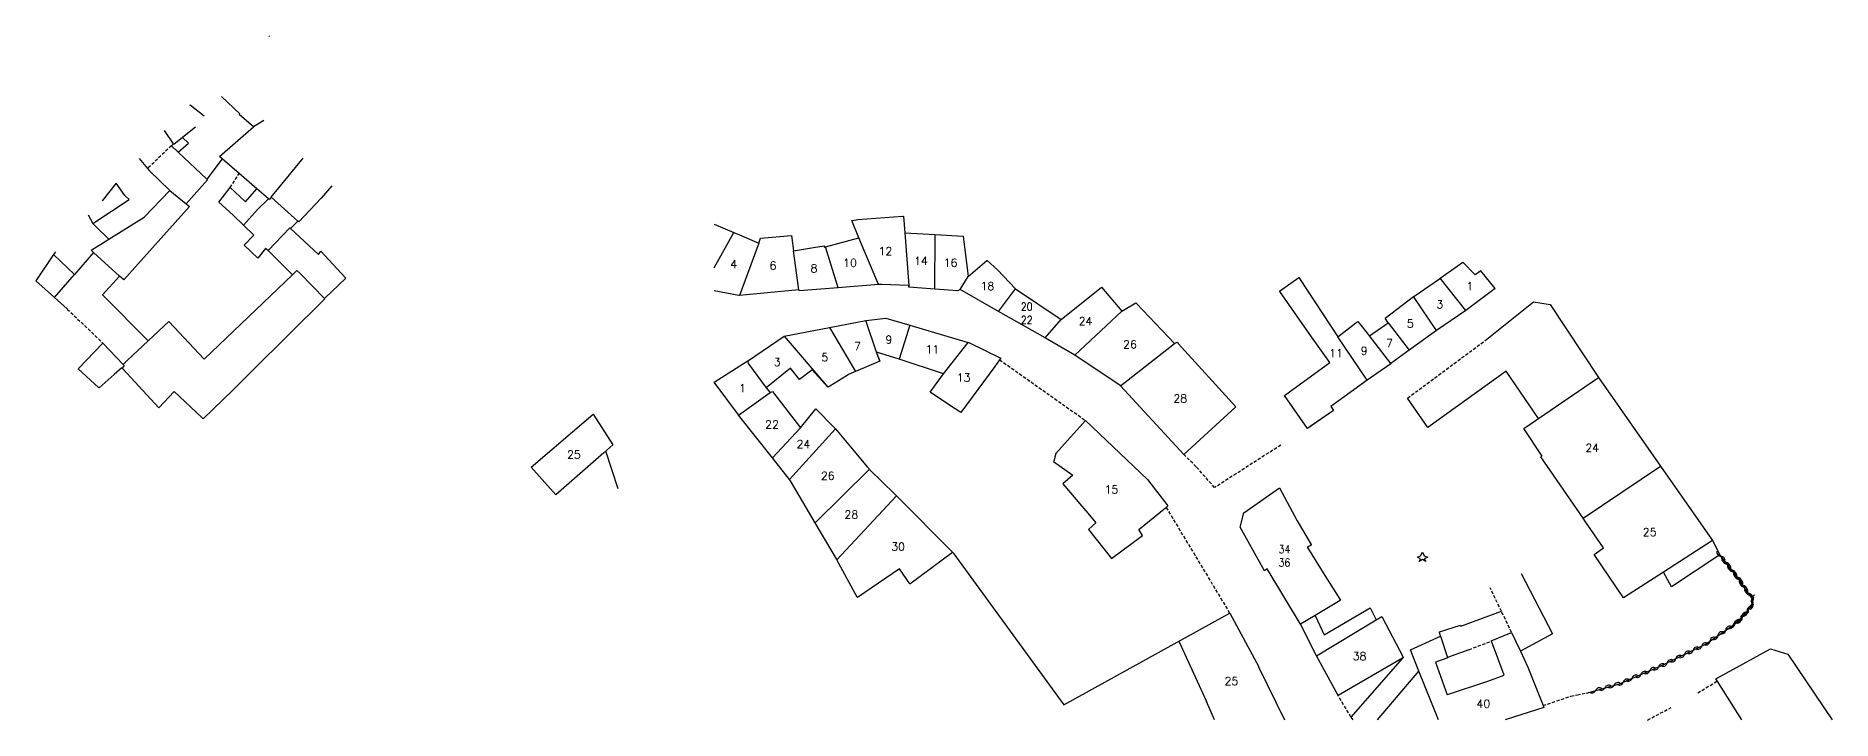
# Model space of a CAD drawing. Header units: millimetres. Extents: x 81015 to 82001, y 144000 to 145000.
# Drawn here: x 81015.5 to 81296, y 143999.9 to 144106.8 of the extents above; entities that cross this region are included whole.
import ezdxf
from ezdxf.enums import TextEntityAlignment as Align

# ---------------------------------------------------------------- set-up
doc = ezdxf.new("R2010")
doc.units = ezdxf.units.MM
doc.linetypes.add('DASHED', pattern=[0.75, 0.5, -0.25])
doc.layers.get('0').update_dxf_attribs({"linetype": 'CONTINUOUS'})
for name, color, linetype in [('W0014', 7, 'CONTINUOUS'), ('W0017', 7, 'CONTINUOUS'), ('W0100', 7, 'CONTINUOUS'), ('W0101', 7, 'CONTINUOUS'), ('W0104', 1, 'CONTINUOUS'), ('W0112', 1, 'DASHED'), ('W0303', 7, 'CONTINUOUS'), ('W0310', 3, 'CONTINUOUS'), ('W0991', 7, 'CONTINUOUS'), ('W1102', 7, 'CONTINUOUS')]:
    doc.layers.add(name, color=color, linetype=linetype)
doc.styles.get("Standard").update_dxf_attribs({"font": 'romans.shx', "width": 0.85})

# ---------------------------------------------------------------- blocks, each defined once
blk = doc.blocks.new('T303')
for p, q in [((-0.77, 0), (-0.28, 0.21)), ((-0.28, -0.21), (-0.77, 0)), ((-0.28, 0.21), (0, 0.83)), ((0, 0.83), (0.28, 0.21)), ((0.28, 0.21), (0.83, 0)), ((0.83, 0), (0.28, -0.21)), ((-0.49, -0.63), (-0.28, -0.21)), ((0, -0.35), (-0.49, -0.63)), ((0.56, -0.63), (0, -0.35)), ((0.28, -0.21), (0.56, -0.63))]:
    blk.add_line(p, q)
blk = doc.blocks.new('t310o')
at = {"color": 0, "linetype": 'Continuous'}
for centre, start, end in [((-0.5, 0.38), 216.8699, 323.1304), ((0.5, -0.37), 36.8699, 143.1303)]:
    blk.add_arc(centre, 0.625, start, end, dxfattribs=at)

msp = doc.modelspace()

# ---------------------------------------------------------------- linework, layer by layer
at = {"layer": 'W0014'}
msp.add_lwpolyline([(81220.85, 144000.42), (81221.13, 144000)], dxfattribs=at)
at = {"layer": 'W0017'}
for points in [[(81229.02, 144009.76), (81228.89, 144009.61), (81220.85, 144000.42)], [(81224.99, 144000), (81231.47, 144007.58)]]:
    msp.add_lwpolyline(points, dxfattribs=at)
at = {"layer": 'W0100'}
msp.add_lwpolyline([(81106.42, 144036.07), (81104.47, 144041.93)], dxfattribs=at)
at = {"layer": 'W0101'}
for points in [[(81049.46, 144092.59), (81047.19, 144094.51), (81047.32, 144094.63), (81044.45, 144097.3)], [(81041.72, 144094.22), (81039.57, 144095.98), (81039.53, 144096.01)], [(81040.38, 144092.53), (81038.37, 144090.92), (81037.03, 144089.84), (81036.95, 144089.93), (81035.55, 144092.03)], [(81052.19, 144081.6), (81051.95, 144081.21), (81051.81, 144081.33), (81049.98, 144082.91), (81047.2, 144085.29), (81044.54, 144087.58), (81044.15, 144087.92), (81049.46, 144092.59)], [(81027.98, 144083.76), (81027.98, 144083.76), (81025.82, 144081), (81025.82, 144081), (81025.82, 144081)], [(81061.69, 144083.38), (81059.99, 144081.42), (81056.51, 144077.73), (81056.36, 144077.86), (81052.19, 144081.6)], [(81121.39, 144077.37), (81124.44, 144076.08)], [(81143.99, 144075.25), (81142.91, 144077.94), (81143.01, 144077.96), (81143.85, 144078.13), (81150.84, 144078.63), (81150.96, 144078.64), (81151.19, 144076.01)], [(81124.44, 144076.08), (81125.36, 144075.7), (81128.37, 144074.43)], [(81128.37, 144074.43), (81128.62, 144075.17), (81133.46, 144075.61), (81133.79, 144073.19)], [(81138.8, 144073.86), (81143.99, 144075.25)], [(81151.19, 144076.01), (81155.92, 144075.75)], [(81155.92, 144075.75), (81160.26, 144075.5), (81161.04, 144069.21)], [(81018.51, 144073.05), (81018.23, 144072.63), (81015.47, 144068.54)], [(81133.79, 144073.19), (81136.88, 144073.73), (81138.55, 144074.02), (81138.55, 144073.97), (81138.57, 144073.8), (81138.8, 144073.86)], [(81161.04, 144069.21), (81163.98, 144071.72), (81164.03, 144071.68), (81165.62, 144070.27)], [(81234.77, 144068.94), (81238.31, 144071.46)], [(81168.43, 144067.29), (81165.62, 144070.27)], [(81214.04, 144045.47), (81210.45, 144050.64), (81217.55, 144055.77), (81214.7, 144059.81), (81209.74, 144066.86), (81209.68, 144066.93), (81212.71, 144069.05), (81212.81, 144068.9), (81218.79, 144059.81)], [(81230.62, 144066.07), (81230.68, 144066.11), (81234.65, 144068.85), (81234.77, 144068.94)], [(81015.47, 144068.54), (81018.36, 144065.93), (81020.33, 144064.16), (81020.36, 144064.13)], [(81125.35, 144066.23), (81125.27, 144066.24), (81121.39, 144066.97)], [(81134.59, 144067.13), (81125.35, 144066.23)], [(81140.74, 144067.43), (81134.65, 144066.95), (81134.59, 144067.13)], [(81147.08, 144067.98), (81140.74, 144067.43)], [(81151.8, 144067.67), (81151.79, 144067.78), (81151.73, 144067.78), (81147.58, 144067.96), (81147.08, 144067.98)], [(81155.83, 144067.24), (81151.79, 144067.54), (81151.8, 144067.67)], [(81159.81, 144067.19), (81159.45, 144066.97), (81155.83, 144067.24)], [(81165.79, 144063.72), (81159.81, 144067.19)], [(81168.43, 144067.29), (81175.57, 144062.5)], [(81175.57, 144062.5), (81181.9, 144067.55)], [(81181.9, 144067.55), (81185.07, 144063.79)], [(81226.66, 144061.99), (81226.17, 144062.72), (81230.62, 144066.07)], [(81243.35, 144067.35), (81238.77, 144063.91)], [(81173.1, 144059.62), (81165.79, 144063.72)], [(81185.07, 144063.79), (81187.25, 144065.09), (81187.33, 144065), (81187.36, 144064.97), (81193.3, 144058.74)], [(81238.77, 144063.91), (81234.23, 144060.78)], [(81132.31, 144059.9), (81139.43, 144061.26)], [(81132.31, 144059.9), (81139.43, 144061.26)], [(81139.43, 144061.26), (81145.1, 144062.33)], [(81145.1, 144062.33), (81148.21, 144062.72), (81151.95, 144061.61)], [(81151.95, 144061.61), (81161.07, 144058.91)], [(81218.79, 144059.81), (81221.62, 144061.98), (81221.9, 144062.19), (81222.57, 144061.34), (81223.72, 144059.9), (81223.76, 144059.93)], [(81223.76, 144059.93), (81226.66, 144061.99)], [(81234.23, 144060.78), (81229.94, 144057.68)], [(81126.6, 144056), (81132.31, 144059.9)], [(81150.26, 144056.28), (81146.76, 144057.41), (81146.68, 144057.43), (81147.24, 144055.97)], [(81161.07, 144058.91), (81161.16, 144058.88), (81166.16, 144056.46)], [(81177.73, 144056.95), (81173.15, 144059.6), (81173.1, 144059.62)], [(81193.3, 144058.74), (81193.71, 144058.93), (81193.87, 144058.75), (81202.86, 144048.88), (81194.74, 144041.41)], [(81229.94, 144057.68), (81227.09, 144055.6)], [(81125.21, 144047.55), (81125.18, 144047.59), (81121.41, 144052.72), (81126.56, 144055.97), (81126.6, 144056)], [(81139.17, 144051.93), (81136.69, 144054.61), (81136.65, 144054.58), (81134.72, 144053.13), (81133.3, 144054.91), (81129.51, 144051.8)], [(81147.24, 144055.97), (81143.49, 144054.37)], [(81157.2, 144054.03), (81150.26, 144056.28)], [(81166.16, 144056.46), (81165.98, 144056.21), (81165.95, 144056.18), (81165.21, 144055.17), (81159.89, 144047.96), (81158.16, 144049.12), (81155.11, 144051.16), (81155.78, 144052.07), (81157.2, 144054.03)], [(81184.84, 144052.14), (81184.79, 144052.18), (81177.73, 144056.95)], [(81227.09, 144055.6), (81227.05, 144055.58), (81223.4, 144053.04)], [(81129.51, 144051.8), (81130.1, 144051.15), (81130.16, 144051.08)], [(81143.49, 144054.37), (81142.38, 144053.89), (81142.18, 144053.77), (81139.44, 144052.09), (81139.17, 144051.93)], [(81194.74, 144041.41), (81184.84, 144052.14)], [(81223.4, 144053.04), (81217.72, 144048.93), (81218.11, 144048.26), (81214.04, 144045.47)], [(81223.4, 144053.04), (81217.72, 144048.93), (81218.11, 144048.26), (81214.48, 144045.77)], [(81257.09, 144031.48), (81250.52, 144041.04), (81250.71, 144041.17), (81247.86, 144045.47), (81250.13, 144047.02), (81259.51, 144053.43)], [(81259.51, 144053.43), (81269.21, 144039.57)], [(81130.16, 144051.08), (81130.51, 144051.26), (81134.9, 144045.57)], [(81248.3, 144045.77), (81250.13, 144047.02), (81255.62, 144050.77)], [(81102.47, 144047.69), (81105.58, 144042.9)], [(81130.48, 144040.92), (81125.21, 144047.55)], [(81134.9, 144045.57), (81137.27, 144048.56), (81137.47, 144048.36), (81139.89, 144045.91), (81140.35, 144045.43)], [(81179.39, 144046.72), (81174.75, 144041.59), (81174.43, 144040.37), (81174.41, 144040.3), (81177.41, 144038.21), (81175.84, 144036.85), (81178.8, 144033.37), (81179.73, 144032.27), (81181.01, 144030.77), (81179.84, 144029.73), (81183.46, 144025.18), (81188.27, 144028.77), (81187.69, 144029.69), (81191.9, 144033.1), (81191.98, 144033.16), (81192.26, 144033.39)], [(81179.39, 144046.72), (81189.08, 144037.51), (81192.26, 144033.39)], [(81140.35, 144045.43), (81142.71, 144042.61), (81145.34, 144039.46), (81145.64, 144039.11)], [(81105.58, 144042.9), (81104.15, 144041.66), (81096.68, 144035.12), (81092.79, 144039.44)], [(81133.17, 144037.53), (81130.48, 144040.92)], [(81145.64, 144039.11), (81145.69, 144039.04), (81149.56, 144035.25), (81149.85, 144034.96)], [(81269.21, 144039.57), (81277.32, 144027.98)], [(81137.17, 144030.75), (81133.32, 144037.28), (81133.17, 144037.53)], [(81149.85, 144034.96), (81149.92, 144034.89), (81158.64, 144026.17)], [(81212.99, 144014.92), (81207.77, 144023.57), (81207.32, 144023.25), (81203.54, 144030.08), (81204.12, 144032.29), (81209.68, 144036.23)], [(81209.68, 144036.23), (81212.46, 144031.08), (81214.61, 144027.34), (81214.64, 144027.28), (81214.01, 144026.89), (81214.07, 144026.91), (81216.78, 144022.54), (81219.19, 144018.65), (81219.16, 144018.63), (81215.28, 144016.3), (81212.99, 144014.92)], [(81140.55, 144024.99), (81140.49, 144025.1), (81137.17, 144030.75)], [(81277.32, 144027.98), (81269.67, 144023.05), (81263.43, 144019.03), (81258.83, 144025.8), (81260.28, 144026.85), (81257.39, 144031.05), (81257.09, 144031.48)], [(81143.76, 144019.1), (81143.73, 144019.15), (81140.55, 144024.99)], [(81158.64, 144026.17), (81158.8, 144025.95), (81158.83, 144025.91), (81176, 144002.33), (81201.16, 144016.22)], [(81201.16, 144016.22), (81201.91, 144016.64)], [(81201.91, 144016.64), (81206.44, 144008.25), (81206.43, 144008.28), (81210.48, 144000)], [(81215.44, 144009.97), (81224.79, 144015.58), (81225.68, 144016.1), (81229.02, 144009.76), (81229.05, 144009.7), (81228.89, 144009.61), (81218.83, 144003.76)], [(81234.53, 144000), (81231.47, 144007.58), (81230.12, 144010.93), (81234.85, 144013.04), (81235.94, 144009.7), (81235.95, 144009.67), (81234.05, 144008.99), (81235.86, 144003.9), (81235.91, 144003.92)], [(81242.23, 144006.03), (81244.79, 144006.98), (81242.77, 144012.27), (81242.75, 144012.34), (81245.94, 144013.63), (81247.3, 144010.71), (81248.46, 144008.21), (81250.84, 144002.21), (81250.96, 144001.92)], [(81218.83, 144003.76), (81215.44, 144009.97)], [(81277.85, 144006.39), (81286.35, 144011.06), (81289.05, 144010.25), (81295.98, 144000)], [(81235.91, 144003.92), (81242.23, 144006.03)], [(81281.91, 144000), (81278.06, 144006.05), (81277.85, 144006.39)], [(81199.51, 144000), (81198.27, 144002.84)], [(81250.96, 144001.92), (81244.91, 144000)]]:
    msp.add_lwpolyline(points, dxfattribs=at)
msp.add_lwpolyline([(81052.19, 144081.6), (81052.19, 144081.6)], close=True, dxfattribs=at)
msp.add_lwpolyline([(81052.19, 144081.6), (81052.19, 144081.6)], close=True, dxfattribs=at)
at = {"layer": 'W0104'}
for points in [[(81036.62, 144089.62), (81037.69, 144088.61)], [(81037.69, 144088.61), (81039.28, 144090.04), (81038.37, 144090.92)], [(81037.69, 144088.61), (81042.14, 144084.41)], [(81031.61, 144087.62), (81032.91, 144086.07), (81033.23, 144085.69), (81036.37, 144082.61)], [(81044.54, 144087.58), (81042.14, 144084.41)], [(81024.33, 144077.47), (81030.01, 144081.24), (81029.37, 144081.83), (81027.98, 144083.76)], [(81042.14, 144084.41), (81042.26, 144084.3), (81038.93, 144080.54)], [(81047.88, 144077.21), (81046.27, 144078.78), (81044.04, 144080.81), (81045.8, 144083.08), (81048.17, 144080.9), (81048.2, 144080.88), (81049.98, 144082.91)], [(81047.88, 144077.21), (81050.09, 144079.67), (81051.81, 144081.33)], [(81023.6, 144078.84), (81024.33, 144077.47), (81024.81, 144077), (81026.85, 144075.04)], [(81051.76, 144073.26), (81051.34, 144073.6), (81050.14, 144072.09), (81048.01, 144074.08), (81049.52, 144075.65), (81047.88, 144077.21)], [(81056.36, 144077.86), (81055.23, 144076.71)], [(81055.54, 144069.49), (81051.76, 144073.26), (81055.13, 144076.8), (81055.23, 144076.71), (81059.61, 144072.66)], [(81021.47, 144069.53), (81018.23, 144072.63)], [(81024.48, 144072.94), (81021.47, 144069.53)], [(81059.61, 144072.66), (81059.94, 144073.14), (81063.78, 144069.05), (81063.87, 144068.95), (81060.55, 144065.79)], [(81059.61, 144072.66), (81059.61, 144072.66)], [(81018.36, 144065.93), (81021.47, 144069.53)], [(81028.52, 144069.28), (81025.88, 144066.32)], [(81029.08, 144055.48), (81029.71, 144056.07), (81033.01, 144059.16), (81036.24, 144062.19), (81041.73, 144056.31), (81055.54, 144069.49), (81056.24, 144070.16), (81056.71, 144069.69), (81060.55, 144065.79), (81060.6, 144065.73), (81049.31, 144054.54), (81046.27, 144051.53), (81041.58, 144047), (81041.38, 144047.18), (81037.07, 144051.23), (81034.64, 144048.69), (81029.04, 144054.79), (81028.96, 144054.88)], [(81025.88, 144066.32), (81033.01, 144059.16)], [(81241.82, 144059.22), (81249.37, 144065.24), (81251.97, 144064.81), (81259.51, 144053.43)], [(81028.96, 144054.88), (81028.89, 144054.96), (81027.7, 144053.9), (81025.33, 144051.8), (81025.25, 144051.87), (81022.08, 144054.8), (81025.91, 144058.8), (81029.08, 144055.48)], [(81250.13, 144047.02), (81245.07, 144054.45), (81232.84, 144045.65), (81229.7, 144050.23)], [(81277.32, 144027.98), (81278.46, 144025.73), (81270.93, 144020.77), (81269.67, 144023.05)], [(81247.45, 144022.83), (81252.32, 144013.41), (81247.3, 144010.71)], [(81215.28, 144016.3), (81216.65, 144013.28), (81223.82, 144017.48), (81224.79, 144015.58)], [(81234.85, 144013.04), (81234.67, 144013.73), (81237.95, 144014.79), (81237.98, 144014.61), (81244.35, 144016.93)], [(81215.44, 144009.97), (81212.99, 144014.92)], [(81239.27, 144010.94), (81235.94, 144009.7)]]:
    msp.add_lwpolyline(points, dxfattribs=at)
msp.add_lwpolyline([(81029.19, 144068.67), (81028.52, 144069.28), (81024.48, 144072.94), (81024.07, 144073.31), (81026.85, 144075.04), (81032.39, 144078.49), (81036.37, 144082.61), (81038.93, 144080.54), (81039.44, 144080.12)], close=True, dxfattribs=at)
at = {"layer": 'W0112'}
for points in [[(81036.95, 144089.93), (81036.62, 144089.62), (81032.91, 144086.07)], [(81045.8, 144083.08), (81047.2, 144085.29)], [(81020.36, 144064.13), (81025.91, 144058.8)], [(81229.7, 144050.23), (81241.82, 144059.22)], [(81229.7, 144050.23), (81241.82, 144059.22)], [(81165.98, 144056.21), (81179.39, 144046.72)], [(81209.89, 144042.88), (81199.55, 144036.25), (81196.67, 144039.51), (81194.74, 144041.41)], [(81191.98, 144033.16), (81201.91, 144016.64)], [(81245.94, 144013.63), (81244.35, 144016.93), (81242.57, 144020.62)], [(81239.27, 144010.94), (81242.77, 144012.27)], [(81250.84, 144002.21), (81255.2, 144003.68), (81256.21, 144003.88), (81257.62, 144004.17)], [(81275, 144004.18), (81278.06, 144006.05)], [(81220.85, 144000.42), (81218.83, 144003.76)], [(81267.16, 143999.95), (81270.87, 144001.91)]]:
    msp.add_lwpolyline(points, dxfattribs=at)
at = {"layer": 'W0310'}
for points in [[(81257.62, 144004.17), (81262.76, 144005.63), (81269.6, 144008.56), (81276.31, 144011.85), (81279.84, 144014.32), (81281.43, 144015.44), (81283.31, 144017.59), (81283.64, 144018.72), (81282.47, 144020.41), (81281.47, 144021.89), (81278.46, 144025.73)], [(81279.62, 144014.17), (81279.84, 144014.32), (81281.43, 144015.44), (81283.31, 144017.59), (81283.64, 144018.72), (81282.47, 144020.41), (81281.47, 144021.89), (81278.46, 144025.73)]]:
    msp.add_lwpolyline(points, dxfattribs=at)
at = {"layer": 'W1102'}
for points in [[(81051.85, 144106.66), (81051.94, 144106.77)], [(81051.04, 144093.59), (81049.46, 144092.59)], [(81052.19, 144081.6), (81057.19, 144087.66)], [(81121.39, 144070.56), (81124.44, 144076.08)], [(81128.37, 144074.43), (81125.35, 144066.23)], [(81147.08, 144067.98), (81143.99, 144075.25)], [(81151.19, 144076.01), (81151.79, 144067.78), (81151.8, 144067.67)], [(81155.83, 144067.24), (81155.92, 144075.75)], [(81134.59, 144067.13), (81133.79, 144073.19)], [(81140.74, 144067.43), (81138.8, 144073.86)], [(81243.35, 144067.35), (81241.13, 144070.08), (81240.24, 144069.46), (81238.31, 144071.46)], [(81159.81, 144067.19), (81161.04, 144069.21)], [(81238.77, 144063.91), (81234.77, 144068.94)], [(81165.79, 144063.72), (81168.43, 144067.29)], [(81234.23, 144060.78), (81230.62, 144066.07)], [(81177.73, 144056.95), (81185.07, 144063.79)], [(81139.43, 144061.26), (81143.49, 144054.37)], [(81147.24, 144055.97), (81146.76, 144057.41), (81145.1, 144062.33)], [(81151.95, 144061.61), (81150.26, 144056.28)], [(81173.1, 144059.62), (81175.57, 144062.5)], [(81226.66, 144061.99), (81229.94, 144057.68)], [(81132.31, 144059.9), (81139.17, 144051.93)], [(81157.2, 144054.03), (81161.07, 144058.91)], [(81184.84, 144052.14), (81193.3, 144058.74)], [(81223.4, 144053.04), (81218.79, 144059.81)], [(81223.4, 144053.04), (81218.79, 144059.81)], [(81227.09, 144055.6), (81223.76, 144059.93)], [(81029.08, 144055.48), (81029.24, 144055.29), (81028.96, 144054.88)], [(81126.6, 144056), (81126.76, 144055.55), (81129.51, 144051.8)], [(81125.21, 144047.55), (81130.16, 144051.08)], [(81092.79, 144039.44), (81102.47, 144047.69)], [(81130.48, 144040.92), (81134.9, 144045.57)], [(81133.17, 144037.53), (81140.35, 144045.43)], [(81137.17, 144030.75), (81145.64, 144039.11)], [(81257.09, 144031.48), (81269.21, 144039.57)], [(81140.55, 144024.99), (81149.85, 144034.96)], [(81151.97, 144021.22), (81158.64, 144026.17)], [(81151.97, 144021.22), (81150.36, 144023.54), (81143.76, 144019.1)], [(81193.96, 144012.25), (81198.27, 144002.84)]]:
    msp.add_lwpolyline(points, dxfattribs=at)

# ---------------------------------------------------------------- block references
at = {"layer": 'W0303'}
msp.add_blockref('T303', (81232, 144025.36), dxfattribs=at)
at = {"layer": 'W0310'}
for p, rotation in [((81278.63, 144025.52), 128.0265185275432), ((81279.37, 144024.57), 128.0265185275432), ((81279.55, 144024.34), 128.0265185275432), ((81280.29, 144023.39), 128.0265185275432), ((81280.47, 144023.16), 128.0265185275432), ((81281.22, 144022.21), 128.0265185275432), ((81281.4, 144021.97), 128.0265185275432), ((81282.08, 144020.98), 124.1881244703519), ((81282.25, 144020.74), 124.1881244703519), ((81282.93, 144019.75), 124.8135221220651), ((81283.1, 144019.5), 124.8135221220651), ((81283.49, 144018.2), 73.61592108773567), ((81283.57, 144018.48), 73.61592108773567), ((81280.6, 144014.86), 35.06450975942619), ((81280.84, 144015.03), 35.06450975942619), ((81281.75, 144015.81), 48.80087695134019), ((81281.95, 144016.03), 48.80087695134019), ((81282.74, 144016.94), 48.80087695134019), ((81282.93, 144017.16), 48.80087695134019), ((81276.92, 144012.27), 35.0552244637167), ((81278.15, 144013.14), 35.0552244637167), ((81279.37, 144014), 35.0552244637167), ((81271.59, 144009.53), 26.11931203525662), ((81272.94, 144010.19), 26.11931203525662), ((81274.28, 144010.85), 26.11931203525662), ((81275.63, 144011.51), 26.11931203525662), ((81264.74, 144006.48), 23.20364885039036), ((81266.12, 144007.07), 23.20364885039036), ((81267.5, 144007.66), 23.20364885039036), ((81268.88, 144008.25), 23.20364885039036), ((81270.24, 144008.87), 26.11931203525662), ((81259.06, 144004.58), 15.82177107805558), ((81260.51, 144004.99), 15.82177107805558), ((81261.95, 144005.4), 15.82177107805558), ((81263.36, 144005.88), 23.20364885039036)]:
    msp.add_blockref('t310o', p, dxfattribs=dict(at, rotation=rotation))

# ---------------------------------------------------------------- texts
at = {"layer": 'W0991'}
for s, p in [('4', (81124.44, 144071.15)), ('6', (81130.58, 144070.92)), ('10', (81142.61, 144071.34)), ('12', (81148.14, 144073.16)), ('14', (81153.69, 144071.63)), ('16', (81158.32, 144071.36)), ('8', (81136.98, 144070.48)), ('18', (81164.07, 144067.72)), ('1', (81239.42, 144067.69)), ('3', (81234.73, 144064.86)), ('24', (81179.39, 144062.25)), ('5', (81230.12, 144061.87)), ('7', (81143.79, 144058.35)), ('9', (81148.67, 144059.35)), ('11', (81155.48, 144057.82)), ('26', (81186.33, 144058.61)), ('11', (81218.51, 144057.26)), ('9', (81222.91, 144057.61)), ('7', (81226.86, 144058.8)), ('3', (81131.22, 144055.85)), ('5', (81138.67, 144056.59)), ('1', (81125.82, 144051.77)), ('13', (81160.35, 144053.43)), ('28', (81194.18, 144050.17)), ('28', (81194.18, 144050.17)), ('22', (81130.43, 144046.09)), ('24', (81135.34, 144043.05)), ('25', (81099.48, 144041.41)), ('24', (81258.52, 144042.45)), ('26', (81139.14, 144038.09)), ('15', (81183.44, 144035.95)), ('28', (81142.81, 144032.05)), ('25', (81267.5, 144029.3)), ('30', (81150.12, 144027.03)), ('38', (81222.19, 144009.93)), ('25', (81202.17, 144006.03)), ('40', (81241.52, 144002.5))]:
    msp.add_text(s, height=1.25, dxfattribs=at).set_placement(p, align=Align.MIDDLE_CENTER)
at = {"layer": 'W0991', "char_height": 1.25, "attachment_point": 5}
for s, insert in [('20\\P22', (81170.2, 144063.46)), ('34\\P36', (81210.46, 144025.58))]:
    msp.add_mtext(s, dxfattribs=dict(at, insert=insert))

doc.saveas('drawing.dxf')
